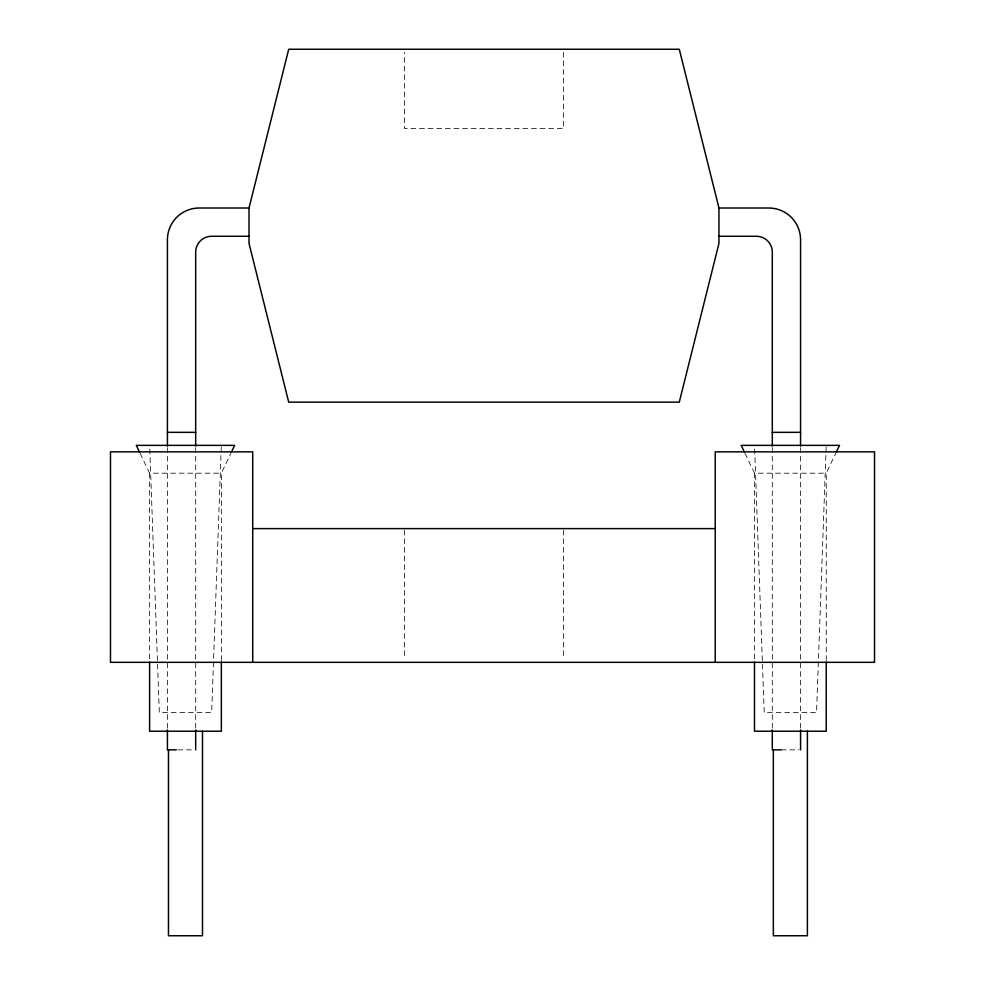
<?xml version="1.0" encoding="UTF-8"?>
<svg xmlns="http://www.w3.org/2000/svg" width="985" height="985" viewBox="0 0 985 985"><rect width="100%" height="100%" fill="white"/><g stroke="black" fill="none" stroke-linecap="round" stroke-linejoin="round"><path stroke-width="0.74" stroke-dasharray="4.92 3.69" d="M221.28 446.907L211.652 712.574L159.311 712.574L149.695 446.907M826.169 446.907L816.54 712.574L764.212 712.574L754.584 446.907M221.366 660.566L221.366 473.194L230.847 453.322M826.255 660.566L826.255 473.194L835.736 453.322M140.129 453.322L149.609 473.194L221.366 473.194M745.017 453.322L754.498 473.194L826.255 473.194M177.829 749.856L192.703 749.856M781.216 749.856L799.069 749.856M800.559 447.683L800.559 728.383M772.302 447.683L772.302 728.383M754.498 473.194L754.498 660.566M563.371 52.303L563.371 128.629L404.613 128.629L404.613 52.303M563.371 530.152L563.371 659.248M404.613 530.152L404.613 659.248M195.683 447.683L195.683 728.383M167.425 447.683L167.425 728.383M149.609 473.194L149.609 660.566"/><path stroke-width="1.48" d="M249.02 208.007L288.716 49.25L679.268 49.25L718.951 208.007L718.951 243.418L679.268 402.175L288.716 402.175L249.02 243.418L249.02 208.007L199.179 208.007A31.754 31.754 0 0 0 167.425 239.761L167.425 446.143M231.475 451.992L234.639 445.368L136.324 445.368L139.488 451.992M836.363 451.992L839.528 445.368L741.225 445.368L744.377 451.992M718.951 208.007L768.805 208.007A31.754 31.754 0 0 1 800.559 239.761L800.559 446.143M249.02 236.265L211.553 236.265A15.871 15.871 0 0 0 195.683 252.148L195.683 446.143M718.951 236.265L756.418 236.265A15.871 15.871 0 0 1 772.302 252.148L772.302 446.143M167.425 432.341L195.683 432.341M772.302 432.341L800.559 432.341M252.726 528.613L715.245 528.613M176.34 749.856L167.425 749.856L167.425 729.922M781.216 749.856L772.302 749.856L772.302 729.922M826.255 662.105L826.255 731.215L754.498 731.215L754.498 662.105M807.392 731.215L807.392 935.75L773.348 935.75L773.348 749.671M800.559 729.922L800.559 749.856M715.245 662.326L715.245 451.844L874.52 451.844L874.52 662.326L110.48 662.326L110.48 451.844L252.726 451.844L252.726 662.326M221.366 662.105L221.366 731.215L149.609 731.215L149.609 662.105M202.504 731.215L202.504 935.75L168.46 935.75L168.46 749.671M195.683 729.922L195.683 749.856"/></g></svg>
